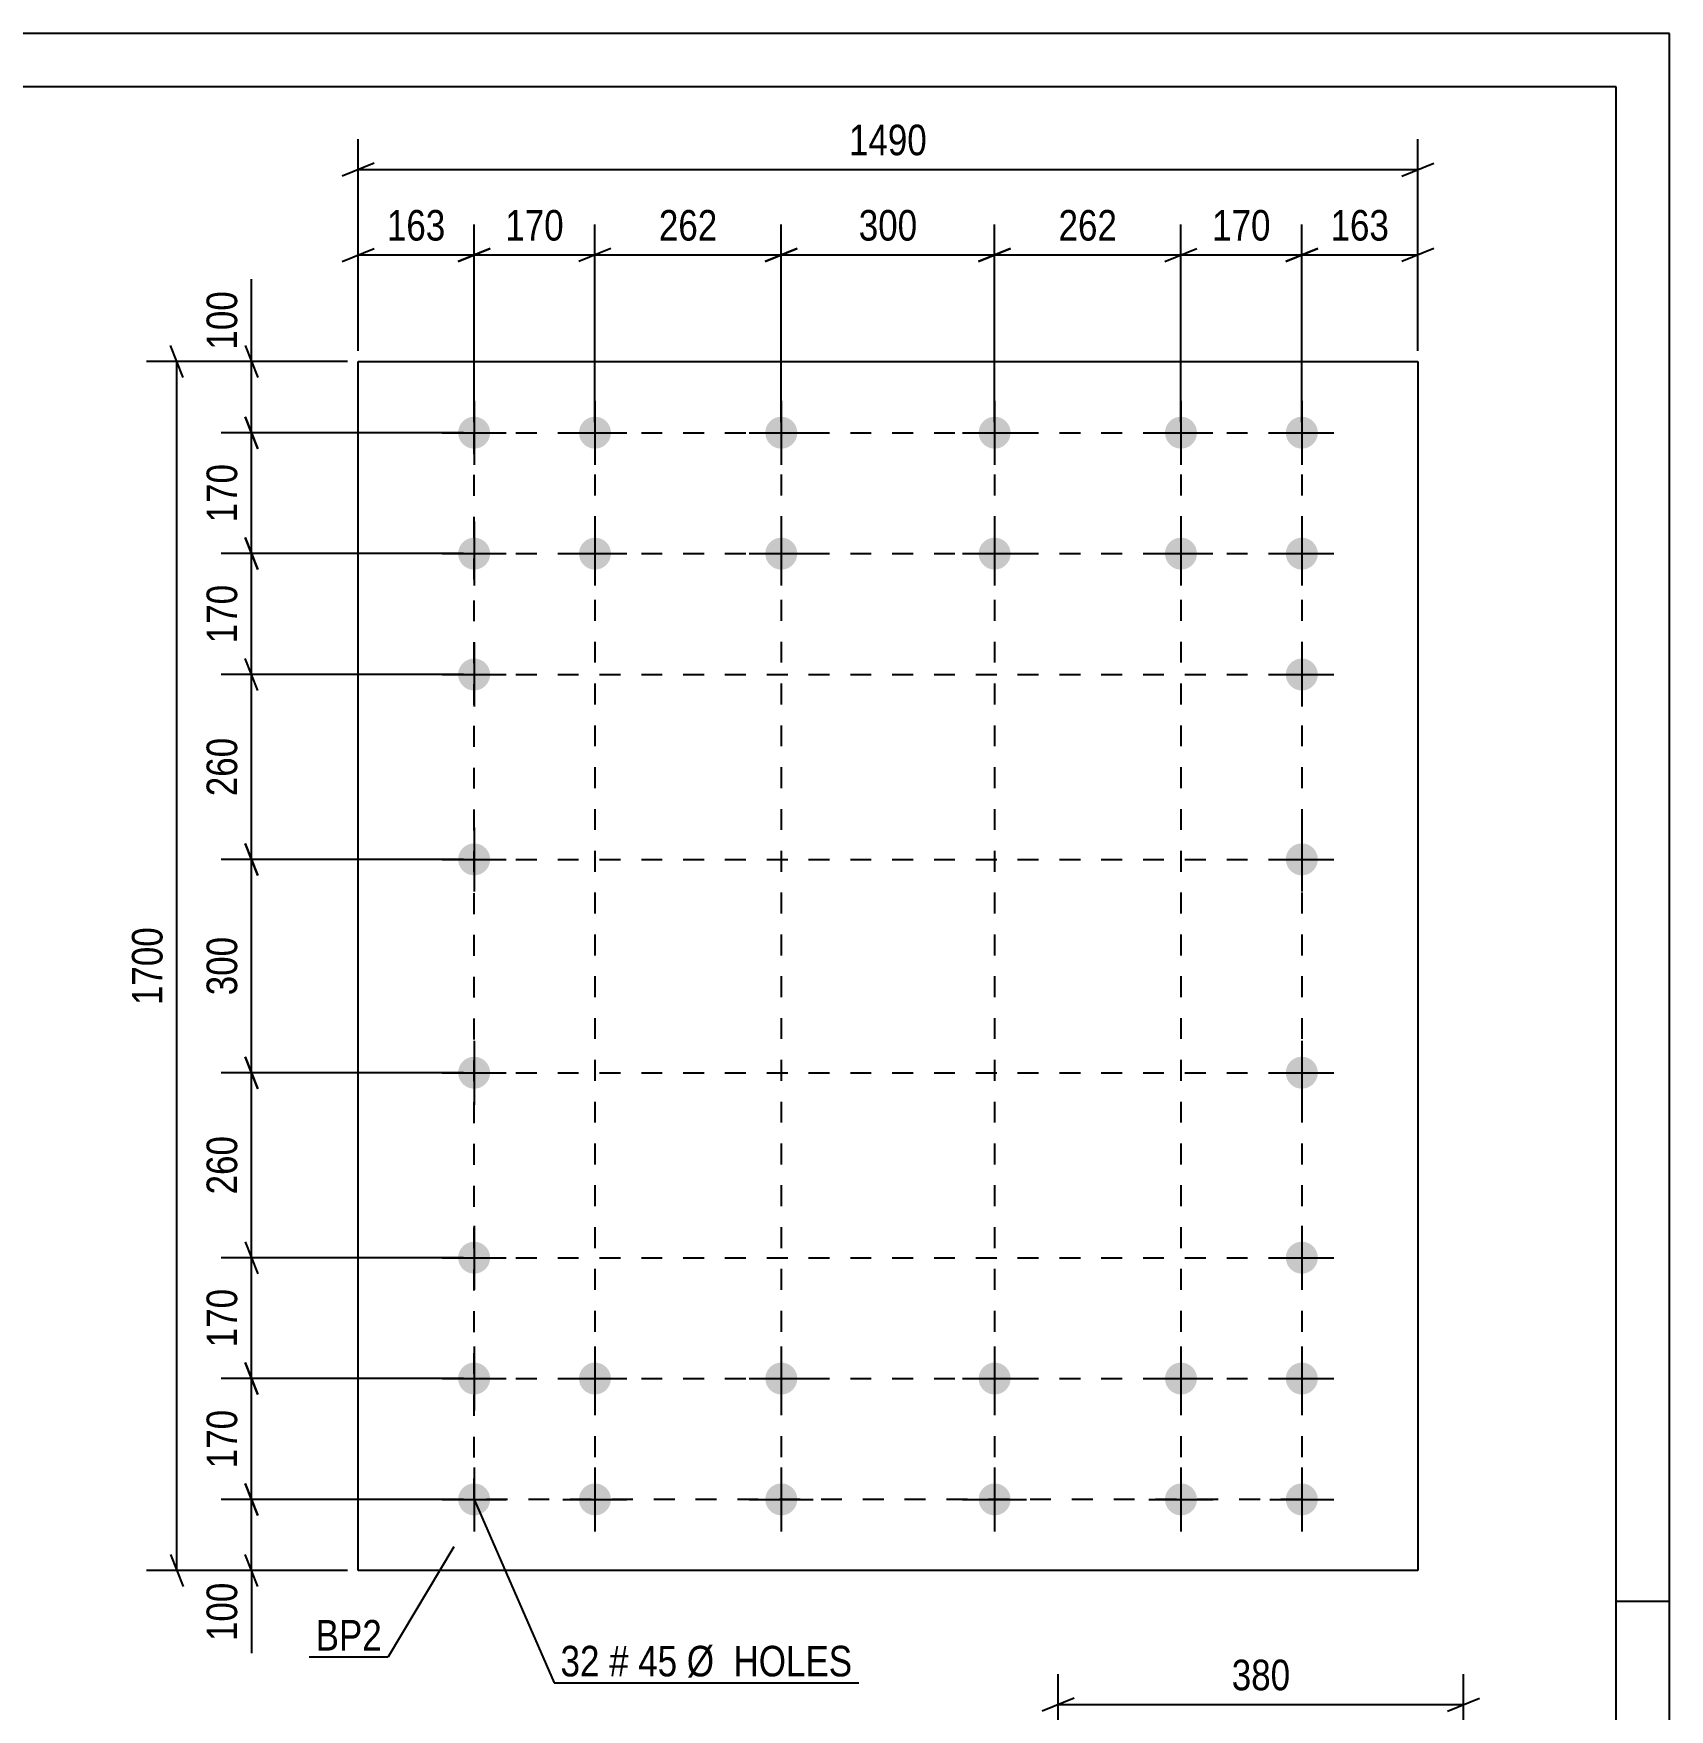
# Model space of a CAD drawing. Header units: millimetres. Extents: x 0 to 841, y 0 to 594.
# Drawn here: x 687.6 to 841, y 436.9 to 594 of the extents above; entities that cross this region are included whole.
import ezdxf

# ---------------------------------------------------------------- set-up
doc = ezdxf.new("R2010")
doc.units = ezdxf.units.MM
doc.linetypes.add('DXK_LINE_DOT2', pattern=[3.9198, 1.9599, -1.9599])
doc.styles.add('Arial Narrow', font='ARIALN.TTF', dxfattribs={"height": 0.2})

# ---------------------------------------------------------------- blocks, each defined once
blk = doc.blocks.new('Unknown-256180323-1134')
at = {"color": 5, "linetype": 'Continuous'}
for p, q in [((841, 594), (0, 594)), ((841, 0), (841, 594)), ((836, 589), (5, 589)), ((836, 5), (836, 589)), ((841, 447), (836, 447))]:
    blk.add_line(p, q, dxfattribs=at)
blk = doc.blocks.new('Part-256180323-11021 - 11020')
at = {"color": 2, "linetype": 'Continuous'}
for p, q in [((718.06, 449.91), (718.06, 563.24)), ((718.06, 563.24), (817.4, 563.24)), ((817.4, 563.24), (817.4, 449.91)), ((817.4, 449.91), (718.06, 449.91))]:
    blk.add_line(p, q, dxfattribs=at)
blk = doc.blocks.new('Bolt-256180323-11022 - 11020')
at = {"linetype": 'Continuous'}
for points in [[(728.93, 558.08, -1), (728.93, 555.08, -1)], [(740.26, 558.08, -1), (740.26, 555.08, -1)], [(757.73, 558.08, -1), (757.73, 555.08, -1)], [(777.73, 558.08, -1), (777.73, 555.08, -1)], [(795.2, 558.08, -1), (795.2, 555.08, -1)], [(806.53, 558.08, -1), (806.53, 555.08, -1)], [(728.93, 546.74, -1), (728.93, 543.74, -1)], [(740.26, 546.74, -1), (740.26, 543.74, -1)], [(757.73, 546.74, -1), (757.73, 543.74, -1)], [(777.73, 546.74, -1), (777.73, 543.74, -1)], [(795.2, 546.74, -1), (795.2, 543.74, -1)], [(806.53, 546.74, -1), (806.53, 543.74, -1)], [(728.93, 535.41, -1), (728.93, 532.41, -1)], [(806.53, 535.41, -1), (806.53, 532.41, -1)], [(728.93, 518.08, -1), (728.93, 515.08, -1)], [(806.53, 518.08, -1), (806.53, 515.08, -1)], [(728.93, 498.08, -1), (728.93, 495.08, -1)], [(806.53, 498.08, -1), (806.53, 495.08, -1)], [(728.93, 480.74, -1), (728.93, 477.74, -1)], [(806.53, 480.74, -1), (806.53, 477.74, -1)], [(728.93, 469.41, -1), (728.93, 466.41, -1)], [(740.26, 469.41, -1), (740.26, 466.41, -1)], [(757.73, 469.41, -1), (757.73, 466.41, -1)], [(777.73, 469.41, -1), (777.73, 466.41, -1)], [(795.2, 469.41, -1), (795.2, 466.41, -1)], [(806.53, 469.41, -1), (806.53, 466.41, -1)], [(728.93, 458.08, -1), (728.93, 455.08, -1)], [(740.26, 458.08, -1), (740.26, 455.08, -1)], [(757.73, 458.08, -1), (757.73, 455.08, -1)], [(777.73, 458.08, -1), (777.73, 455.08, -1)], [(795.2, 458.08, -1), (795.2, 455.08, -1)], [(806.53, 458.08, -1), (806.53, 455.08, -1)]]:
    blk.add_hatch(color=1, dxfattribs=at).paths.add_polyline_path(points)
at = {"color": 1, "linetype": 'Continuous'}
for p, q in [((728.93, 559.58), (728.93, 553.58)), ((740.26, 559.58), (740.26, 553.58)), ((757.73, 559.58), (757.73, 553.58)), ((777.73, 559.58), (777.73, 553.58)), ((795.2, 559.58), (795.2, 553.58)), ((806.53, 559.58), (806.53, 553.58)), ((725.93, 556.58), (731.93, 556.58)), ((737.26, 556.58), (743.26, 556.58)), ((754.73, 556.58), (760.73, 556.58)), ((774.73, 556.58), (780.73, 556.58)), ((792.2, 556.58), (798.2, 556.58)), ((803.53, 556.58), (809.53, 556.58)), ((728.93, 548.24), (728.93, 542.24)), ((740.26, 548.24), (740.26, 542.24)), ((757.73, 548.24), (757.73, 542.24)), ((777.73, 548.24), (777.73, 542.24)), ((795.2, 548.24), (795.2, 542.24)), ((806.53, 548.24), (806.53, 542.24)), ((725.93, 545.24), (731.93, 545.24)), ((737.26, 545.24), (743.26, 545.24)), ((754.73, 545.24), (760.73, 545.24)), ((774.73, 545.24), (780.73, 545.24)), ((792.2, 545.24), (798.2, 545.24)), ((803.53, 545.24), (809.53, 545.24)), ((728.93, 536.91), (728.93, 530.91)), ((806.53, 536.91), (806.53, 530.91)), ((725.93, 533.91), (731.93, 533.91)), ((803.53, 533.91), (809.53, 533.91)), ((728.93, 519.58), (728.93, 513.58)), ((806.53, 519.58), (806.53, 513.58)), ((725.93, 516.58), (731.93, 516.58)), ((803.53, 516.58), (809.53, 516.58)), ((728.93, 499.58), (728.93, 493.58)), ((806.53, 499.58), (806.53, 493.58)), ((725.93, 496.58), (731.93, 496.58)), ((803.53, 496.58), (809.53, 496.58)), ((728.93, 482.24), (728.93, 476.24)), ((806.53, 482.24), (806.53, 476.24)), ((725.93, 479.24), (731.93, 479.24)), ((803.53, 479.24), (809.53, 479.24)), ((728.93, 470.91), (728.93, 464.91)), ((740.26, 470.91), (740.26, 464.91)), ((757.73, 470.91), (757.73, 464.91)), ((777.73, 470.91), (777.73, 464.91)), ((795.2, 470.91), (795.2, 464.91)), ((806.53, 470.91), (806.53, 464.91)), ((725.93, 467.91), (731.93, 467.91)), ((737.26, 467.91), (743.26, 467.91)), ((754.73, 467.91), (760.73, 467.91)), ((774.73, 467.91), (780.73, 467.91)), ((792.2, 467.91), (798.2, 467.91)), ((803.53, 467.91), (809.53, 467.91)), ((728.93, 459.58), (728.93, 453.58)), ((740.26, 459.58), (740.26, 453.58)), ((757.73, 459.58), (757.73, 453.58)), ((777.73, 459.58), (777.73, 453.58)), ((795.2, 459.58), (795.2, 453.58)), ((806.53, 459.58), (806.53, 453.58)), ((725.93, 456.58), (731.93, 456.58)), ((737.26, 456.58), (743.26, 456.58)), ((754.73, 456.58), (760.73, 456.58)), ((774.73, 456.58), (780.73, 456.58)), ((792.2, 456.58), (798.2, 456.58)), ((803.53, 456.58), (809.53, 456.58))]:
    blk.add_line(p, q, dxfattribs=at)
blk = doc.blocks.new('Rectangle-256180323-13551 - 11020')
at = {"color": 1, "linetype": 'DXK_LINE_DOT2'}
blk.add_lwpolyline([(728.93, 556.58), (806.53, 556.58), (806.53, 456.58), (728.93, 456.58), (728.93, 556.58)], close=True, dxfattribs=at)
blk = doc.blocks.new('Line-256180323-13561 - 11020')
at = {"color": 1, "linetype": 'DXK_LINE_DOT2'}
blk.add_line((740.26, 556.58), (740.26, 456.58), dxfattribs=at)
blk = doc.blocks.new('Line-256180323-13568 - 11020')
at = {"color": 1, "linetype": 'DXK_LINE_DOT2'}
blk.add_line((795.2, 556.58), (795.2, 456.58), dxfattribs=at)
blk = doc.blocks.new('Line-256180323-13575 - 11020')
at = {"color": 1, "linetype": 'DXK_LINE_DOT2'}
blk.add_line((728.93, 545.24), (806.53, 545.24), dxfattribs=at)
blk = doc.blocks.new('Line-256180323-13582 - 11020')
at = {"color": 1, "linetype": 'DXK_LINE_DOT2'}
blk.add_line((728.93, 467.91), (806.53, 467.91), dxfattribs=at)
blk = doc.blocks.new('Line-256180323-13589 - 11020')
at = {"color": 1, "linetype": 'DXK_LINE_DOT2'}
blk.add_line((757.73, 556.58), (757.73, 456.58), dxfattribs=at)
blk = doc.blocks.new('Line-256180323-13596 - 11020')
at = {"color": 1, "linetype": 'DXK_LINE_DOT2'}
blk.add_line((777.73, 556.58), (777.73, 456.58), dxfattribs=at)
blk = doc.blocks.new('Line-256180323-13603 - 11020')
at = {"color": 1, "linetype": 'DXK_LINE_DOT2'}
blk.add_line((728.93, 533.91), (806.53, 533.91), dxfattribs=at)
blk = doc.blocks.new('Line-256180323-13610 - 11020')
at = {"color": 1, "linetype": 'DXK_LINE_DOT2'}
blk.add_line((728.93, 516.58), (806.53, 516.58), dxfattribs=at)
blk = doc.blocks.new('Line-256180323-13617 - 11020')
at = {"color": 1, "linetype": 'DXK_LINE_DOT2'}
blk.add_line((728.93, 496.58), (806.53, 496.58), dxfattribs=at)
blk = doc.blocks.new('Line-256180323-13624 - 11020')
at = {"color": 1, "linetype": 'DXK_LINE_DOT2'}
blk.add_line((728.93, 479.24), (806.53, 479.24), dxfattribs=at)
blk = doc.blocks.new('StraightDimension-256180323-11296 - 11020')
at = {"color": 7, "linetype": 'Continuous'}
for p, q in [((708.66, 532.41), (707.46, 535.41)), ((727.93, 533.91), (705.21, 533.91)), ((708.06, 516.58), (708.06, 533.91)), ((707.46, 518.08), (708.66, 515.08)), ((727.93, 516.58), (705.21, 516.58))]:
    blk.add_line(p, q, dxfattribs=at)
at = {"color": 0}
blk.add_wipeout([(707.31, 528.59), (703.11, 528.59), (703.11, 521.9), (707.31, 521.9)], dxfattribs=at)
at = {"color": 3, "style": 'Arial Narrow'}
blk.add_text('260', height=2.863, rotation=90.0002, dxfattribs=at).set_placement((706.71, 522.5))
blk = doc.blocks.new('StraightDimension-256180323-13519 - 11020')
at = {"color": 7, "linetype": 'Continuous'}
for p, q in [((740.26, 557.58), (740.26, 576.09)), ((757.73, 557.58), (757.73, 576.09)), ((741.76, 573.84), (738.76, 572.64)), ((756.23, 572.64), (759.23, 573.84)), ((740.26, 573.24), (757.73, 573.24))]:
    blk.add_line(p, q, dxfattribs=at)
at = {"color": 0}
blk.add_wipeout([(752.34, 573.99), (752.34, 578.19), (745.65, 578.19), (745.65, 573.99)], dxfattribs=at)
at = {"color": 3, "style": 'Arial Narrow'}
blk.add_text('262', height=2.863, dxfattribs=at).set_placement((746.25, 574.59))
blk = doc.blocks.new('StraightDimension-256180323-11297 - 11020')
at = {"color": 7, "linetype": 'Continuous'}
for p, q in [((708.66, 515.08), (707.46, 518.08)), ((727.93, 516.58), (705.21, 516.58)), ((708.06, 496.58), (708.06, 516.58)), ((707.46, 498.08), (708.66, 495.08)), ((727.93, 496.58), (705.21, 496.58))]:
    blk.add_line(p, q, dxfattribs=at)
at = {"color": 0}
blk.add_wipeout([(707.31, 509.92), (703.11, 509.92), (703.11, 503.24), (707.31, 503.24)], dxfattribs=at)
at = {"color": 3, "style": 'Arial Narrow'}
blk.add_text('300', height=2.863, rotation=90.0002, dxfattribs=at).set_placement((706.71, 503.84))
blk = doc.blocks.new('StraightDimension-256180323-13518 - 11020')
at = {"color": 7, "linetype": 'Continuous'}
for p, q in [((757.73, 557.58), (757.73, 576.09)), ((777.73, 557.58), (777.73, 576.09)), ((759.23, 573.84), (756.23, 572.64)), ((776.23, 572.64), (779.23, 573.84)), ((757.73, 573.24), (777.73, 573.24))]:
    blk.add_line(p, q, dxfattribs=at)
at = {"color": 0}
blk.add_wipeout([(771.07, 573.99), (771.07, 578.19), (764.39, 578.19), (764.39, 573.99)], dxfattribs=at)
at = {"color": 3, "style": 'Arial Narrow'}
blk.add_text('300', height=2.863, dxfattribs=at).set_placement((764.99, 574.59))
blk = doc.blocks.new('StraightDimension-256180323-11298 - 11020')
at = {"color": 7, "linetype": 'Continuous'}
for p, q in [((708.66, 495.08), (707.46, 498.08)), ((727.93, 496.58), (705.21, 496.58)), ((708.06, 479.24), (708.06, 496.58)), ((727.93, 479.24), (705.21, 479.24)), ((707.46, 480.74), (708.66, 477.74))]:
    blk.add_line(p, q, dxfattribs=at)
at = {"color": 0}
blk.add_wipeout([(707.31, 491.25), (703.11, 491.25), (703.11, 484.57), (707.31, 484.57)], dxfattribs=at)
at = {"color": 3, "style": 'Arial Narrow'}
blk.add_text('260', height=2.863, rotation=90.0002, dxfattribs=at).set_placement((706.71, 485.17))
blk = doc.blocks.new('StraightDimension-256180323-11293 - 11020')
at = {"color": 7, "linetype": 'Continuous'}
for p, q in [((707.46, 564.74), (708.66, 561.74)), ((717.06, 563.24), (705.21, 563.24)), ((708.06, 556.58), (708.06, 563.24)), ((708.66, 555.08), (707.46, 558.08)), ((727.93, 556.58), (705.21, 556.58))]:
    blk.add_line(p, q, dxfattribs=at)
at = {"color": 0}
blk.add_wipeout([(707.31, 570.45), (703.11, 570.45), (703.11, 563.77), (707.31, 563.77)], dxfattribs=at)
at = {"color": 7, "linetype": 'Continuous'}
blk.add_line((708.06, 563.24), (708.06, 570.98), dxfattribs=at)
blk.add_line((708.06, 563.24), (708.06, 570.98), dxfattribs=at)
at = {"color": 3, "style": 'Arial Narrow'}
blk.add_text('100', height=2.863, rotation=90.0002, dxfattribs=at).set_placement((706.71, 564.37))
blk = doc.blocks.new('StraightDimension-256180323-11294 - 11020')
at = {"color": 7, "linetype": 'Continuous'}
for p, q in [((707.46, 558.08), (708.66, 555.08)), ((727.93, 556.58), (705.21, 556.58)), ((708.06, 545.24), (708.06, 556.58)), ((727.93, 545.24), (705.21, 545.24)), ((708.66, 543.74), (707.46, 546.74))]:
    blk.add_line(p, q, dxfattribs=at)
at = {"color": 0}
blk.add_wipeout([(707.31, 554.25), (703.11, 554.25), (703.11, 547.57), (707.31, 547.57)], dxfattribs=at)
at = {"color": 3, "style": 'Arial Narrow'}
blk.add_text('170', height=2.863, rotation=90.0002, dxfattribs=at).set_placement((706.71, 548.17))
blk = doc.blocks.new('StraightDimension-256180323-11295 - 11020')
at = {"color": 7, "linetype": 'Continuous'}
for p, q in [((727.93, 545.24), (705.21, 545.24)), ((707.46, 546.74), (708.66, 543.74)), ((708.06, 533.91), (708.06, 545.24)), ((708.66, 532.41), (707.46, 535.41)), ((727.93, 533.91), (705.21, 533.91))]:
    blk.add_line(p, q, dxfattribs=at)
at = {"color": 0}
blk.add_wipeout([(707.31, 542.92), (703.11, 542.92), (703.11, 536.24), (707.31, 536.24)], dxfattribs=at)
at = {"color": 3, "style": 'Arial Narrow'}
blk.add_text('170', height=2.863, rotation=90.0002, dxfattribs=at).set_placement((706.71, 536.84))
blk = doc.blocks.new('StraightDimension-256180323-13515 - 11020')
at = {"color": 7, "linetype": 'Continuous'}
for p, q in [((806.53, 557.58), (806.53, 576.09)), ((817.4, 564.24), (817.4, 576.09)), ((805.03, 572.64), (808.03, 573.84)), ((818.9, 573.84), (815.9, 572.64)), ((806.53, 573.24), (817.4, 573.24))]:
    blk.add_line(p, q, dxfattribs=at)
at = {"color": 0}
blk.add_wipeout([(815.31, 573.99), (815.31, 578.19), (808.62, 578.19), (808.62, 573.99)], dxfattribs=at)
at = {"color": 3, "style": 'Arial Narrow'}
blk.add_text('163', height=2.863, dxfattribs=at).set_placement((809.22, 574.59))
blk = doc.blocks.new('StraightDimension-256180323-11363 - 11020')
at = {"color": 7, "linetype": 'Continuous'}
for p, q in [((718.06, 564.24), (718.06, 584.09)), ((817.4, 564.24), (817.4, 584.09)), ((719.56, 581.84), (716.56, 580.64)), ((815.9, 580.64), (818.9, 581.84)), ((718.06, 581.24), (817.4, 581.24))]:
    blk.add_line(p, q, dxfattribs=at)
at = {"color": 0}
blk.add_wipeout([(771.99, 581.99), (771.99, 586.19), (763.47, 586.19), (763.47, 581.99)], dxfattribs=at)
at = {"color": 3, "style": 'Arial Narrow'}
blk.add_text('1490', height=2.863, dxfattribs=at).set_placement((764.07, 582.59))
blk = doc.blocks.new('StraightDimension-256180323-11299 - 11020')
at = {"color": 7, "linetype": 'Continuous'}
for p, q in [((727.93, 479.24), (705.21, 479.24)), ((707.46, 480.74), (708.66, 477.74)), ((708.06, 467.91), (708.06, 479.24)), ((708.66, 466.41), (707.46, 469.41)), ((727.93, 467.91), (705.21, 467.91))]:
    blk.add_line(p, q, dxfattribs=at)
at = {"color": 0}
blk.add_wipeout([(707.31, 476.92), (703.11, 476.92), (703.11, 470.24), (707.31, 470.24)], dxfattribs=at)
at = {"color": 3, "style": 'Arial Narrow'}
blk.add_text('170', height=2.863, rotation=90.0002, dxfattribs=at).set_placement((706.71, 470.84))
blk = doc.blocks.new('StraightDimension-256180323-13516 - 11020')
at = {"color": 7, "linetype": 'Continuous'}
for p, q in [((795.2, 557.58), (795.2, 576.09)), ((806.53, 557.58), (806.53, 576.09)), ((793.7, 572.64), (796.7, 573.84)), ((808.03, 573.84), (805.03, 572.64)), ((795.2, 573.24), (806.53, 573.24))]:
    blk.add_line(p, q, dxfattribs=at)
at = {"color": 0}
blk.add_wipeout([(804.21, 573.99), (804.21, 578.19), (797.52, 578.19), (797.52, 573.99)], dxfattribs=at)
at = {"color": 3, "style": 'Arial Narrow'}
blk.add_text('170', height=2.863, dxfattribs=at).set_placement((798.12, 574.59))
blk = doc.blocks.new('StraightDimension-256180323-11300 - 11020')
at = {"color": 7, "linetype": 'Continuous'}
for p, q in [((707.46, 469.41), (708.66, 466.41)), ((727.93, 467.91), (705.21, 467.91)), ((708.06, 456.58), (708.06, 467.91)), ((708.66, 455.08), (707.46, 458.08)), ((727.93, 456.58), (705.21, 456.58))]:
    blk.add_line(p, q, dxfattribs=at)
at = {"color": 0}
blk.add_wipeout([(707.31, 465.59), (703.11, 465.59), (703.11, 458.9), (707.31, 458.9)], dxfattribs=at)
at = {"color": 3, "style": 'Arial Narrow'}
blk.add_text('170', height=2.863, rotation=90.0002, dxfattribs=at).set_placement((706.71, 459.5))
blk = doc.blocks.new('StraightDimension-256180323-11301 - 11020')
at = {"color": 7, "linetype": 'Continuous'}
for p, q in [((707.46, 458.08), (708.66, 455.08)), ((727.93, 456.58), (705.21, 456.58)), ((708.06, 449.91), (708.06, 456.58)), ((708.66, 448.41), (707.46, 451.41)), ((717.06, 449.91), (705.21, 449.91))]:
    blk.add_line(p, q, dxfattribs=at)
at = {"color": 0}
blk.add_wipeout([(707.31, 449.39), (703.11, 449.39), (703.11, 442.7), (707.31, 442.7)], dxfattribs=at)
at = {"color": 7, "linetype": 'Continuous'}
blk.add_line((708.06, 449.91), (708.06, 442.18), dxfattribs=at)
blk.add_line((708.06, 449.91), (708.06, 442.18), dxfattribs=at)
at = {"color": 3, "style": 'Arial Narrow'}
blk.add_text('100', height=2.863, rotation=90.0002, dxfattribs=at).set_placement((706.71, 443.3))
blk = doc.blocks.new('StraightDimension-256180323-11329 - 11020')
at = {"color": 7, "linetype": 'Continuous'}
for p, q in [((701.66, 561.74), (700.46, 564.74)), ((717.06, 563.24), (698.21, 563.24)), ((701.06, 449.91), (701.06, 563.24)), ((700.46, 451.41), (701.66, 448.41)), ((717.06, 449.91), (698.21, 449.91))]:
    blk.add_line(p, q, dxfattribs=at)
at = {"color": 0}
blk.add_wipeout([(700.31, 510.83), (696.11, 510.83), (696.11, 502.32), (700.31, 502.32)], dxfattribs=at)
at = {"color": 3, "style": 'Arial Narrow'}
blk.add_text('1700', height=2.863, rotation=90.0002, dxfattribs=at).set_placement((699.71, 502.92))
blk = doc.blocks.new('StraightDimension-256180323-13517 - 11020')
at = {"color": 7, "linetype": 'Continuous'}
for p, q in [((777.73, 557.58), (777.73, 576.09)), ((795.2, 557.58), (795.2, 576.09)), ((779.23, 573.84), (776.23, 572.64)), ((793.7, 572.64), (796.7, 573.84)), ((777.73, 573.24), (795.2, 573.24))]:
    blk.add_line(p, q, dxfattribs=at)
at = {"color": 0}
blk.add_wipeout([(789.81, 573.99), (789.81, 578.19), (783.12, 578.19), (783.12, 573.99)], dxfattribs=at)
at = {"color": 3, "style": 'Arial Narrow'}
blk.add_text('262', height=2.863, dxfattribs=at).set_placement((783.72, 574.59))
blk = doc.blocks.new('StraightDimension-256180323-13520 - 11020')
at = {"color": 7, "linetype": 'Continuous'}
for p, q in [((728.93, 557.58), (728.93, 576.09)), ((740.26, 557.58), (740.26, 576.09)), ((727.43, 572.64), (730.43, 573.84)), ((741.76, 573.84), (738.76, 572.64)), ((728.93, 573.24), (740.26, 573.24))]:
    blk.add_line(p, q, dxfattribs=at)
at = {"color": 0}
blk.add_wipeout([(737.94, 573.99), (737.94, 578.19), (731.25, 578.19), (731.25, 573.99)], dxfattribs=at)
at = {"color": 3, "style": 'Arial Narrow'}
blk.add_text('170', height=2.863, dxfattribs=at).set_placement((731.85, 574.59))
blk = doc.blocks.new('StraightDimension-256180323-13521 - 11020')
at = {"color": 7, "linetype": 'Continuous'}
for p, q in [((718.06, 564.24), (718.06, 576.09)), ((728.93, 557.58), (728.93, 576.09)), ((716.56, 572.64), (719.56, 573.84)), ((730.43, 573.84), (727.43, 572.64)), ((718.06, 573.24), (728.93, 573.24))]:
    blk.add_line(p, q, dxfattribs=at)
at = {"color": 0}
blk.add_wipeout([(726.84, 573.99), (726.84, 578.19), (720.15, 578.19), (720.15, 573.99)], dxfattribs=at)
at = {"color": 3, "style": 'Arial Narrow'}
blk.add_text('163', height=2.863, dxfattribs=at).set_placement((720.75, 574.59))
blk = doc.blocks.new('StraightDimension-256180323-11581 - 11136')
at = {"color": 7, "linetype": 'Continuous'}
for p, q in [((783.7, 424.27), (783.7, 440.19)), ((821.7, 424.27), (821.7, 440.19)), ((785.2, 437.94), (782.2, 436.74)), ((783.7, 437.34), (821.7, 437.34)), ((820.2, 436.74), (823.2, 437.94))]:
    blk.add_line(p, q, dxfattribs=at)
at = {"color": 0}
blk.add_wipeout([(806.04, 438.09), (806.04, 442.29), (799.36, 442.29), (799.36, 438.09)], dxfattribs=at)
at = {"color": 3, "style": 'Arial Narrow'}
blk.add_text('380', height=2.863, dxfattribs=at).set_placement((799.96, 438.69))
blk = doc.blocks.new('Mark-256180323-11801 - 11020')
at = {"color": 0}
for points in [[(740.69, 439.99), (740.69, 442.99), (737.03, 442.99), (737.03, 439.99)], [(743.41, 439.99), (743.41, 442.99), (741.59, 442.99), (741.59, 439.99)], [(747.97, 439.99), (747.97, 442.99), (744.31, 442.99), (744.31, 439.99)], [(764.4, 439.99), (764.4, 442.99), (748.87, 442.99), (748.87, 439.99)]]:
    blk.add_wipeout(points, dxfattribs=at)
for points in [[(740.69, 439.99), (740.69, 442.99), (737.03, 442.99), (737.03, 439.99)], [(743.41, 439.99), (743.41, 442.99), (741.59, 442.99), (741.59, 439.99)], [(747.97, 439.99), (747.97, 442.99), (744.31, 442.99), (744.31, 439.99)], [(764.4, 439.99), (764.4, 442.99), (748.87, 442.99), (748.87, 439.99)]]:
    blk.add_wipeout(points, dxfattribs=at)
at = {"color": 7, "linetype": 'Continuous'}
for p, q in [((728.93, 456.58), (736.43, 439.39)), ((736.43, 439.39), (765, 439.39))]:
    blk.add_line(p, q, dxfattribs=at)
at = {"color": 3, "style": 'Arial Narrow'}
for s, height, p in [('32', 2.863, (737.03, 439.99)), ('#', 2.86, (741.59, 439.99)), ('45', 2.863, (744.31, 439.99)), ('Ø  HOLES', 2.863, (748.87, 439.99))]:
    blk.add_text(s, height=height, dxfattribs=at).set_placement(p)
blk = doc.blocks.new('Mark-256180323-11798 - 11020')
at = {"color": 0}
blk.add_wipeout([(720.28, 442.41), (720.28, 445.41), (714.07, 445.41), (714.07, 442.41)], dxfattribs=at)
blk.add_wipeout([(720.28, 442.41), (720.28, 445.41), (714.07, 445.41), (714.07, 442.41)], dxfattribs=at)
at = {"color": 30, "linetype": 'Continuous'}
for p in [(727.02, 452.13), (713.47, 441.81)]:
    blk.add_line(p, (720.88, 441.81), dxfattribs=at)
at = {"color": 3, "style": 'Arial Narrow'}
blk.add_text('BP2', height=2.863, dxfattribs=at).set_placement((714.07, 442.41))

msp = doc.modelspace()

# ---------------------------------------------------------------- block references
for name in ['Unknown-256180323-1134', 'Part-256180323-11021 - 11020', 'Bolt-256180323-11022 - 11020', 'Rectangle-256180323-13551 - 11020', 'Line-256180323-13561 - 11020', 'Line-256180323-13589 - 11020', 'Line-256180323-13596 - 11020', 'Line-256180323-13568 - 11020', 'Line-256180323-13575 - 11020', 'Line-256180323-13603 - 11020', 'Line-256180323-13610 - 11020', 'Line-256180323-13617 - 11020', 'Line-256180323-13624 - 11020', 'Line-256180323-13582 - 11020']:
    msp.add_blockref(name, (0, 0))

# ---------------------------------------------------------------- next in the draw order: block references
for name in ['StraightDimension-256180323-13519 - 11020', 'StraightDimension-256180323-13515 - 11020', 'StraightDimension-256180323-11293 - 11020', 'StraightDimension-256180323-11296 - 11020', 'Mark-256180323-11801 - 11020', 'StraightDimension-256180323-11581 - 11136']:
    msp.add_blockref(name, (0, 0))

# ---------------------------------------------------------------- next in the draw order: block references
for name in ['StraightDimension-256180323-13518 - 11020', 'StraightDimension-256180323-11294 - 11020', 'StraightDimension-256180323-11297 - 11020']:
    msp.add_blockref(name, (0, 0))

# ---------------------------------------------------------------- next in the draw order: block references
for name in ['StraightDimension-256180323-11363 - 11020', 'StraightDimension-256180323-11295 - 11020', 'StraightDimension-256180323-11298 - 11020']:
    msp.add_blockref(name, (0, 0))

# ---------------------------------------------------------------- next in the draw order: block references
for name in ['StraightDimension-256180323-13520 - 11020', 'StraightDimension-256180323-13516 - 11020', 'StraightDimension-256180323-11299 - 11020']:
    msp.add_blockref(name, (0, 0))

# ---------------------------------------------------------------- next in the draw order: block references
for name in ['StraightDimension-256180323-13517 - 11020', 'StraightDimension-256180323-11300 - 11020']:
    msp.add_blockref(name, (0, 0))

# ---------------------------------------------------------------- next in the draw order: block references
msp.add_blockref('StraightDimension-256180323-11301 - 11020', (0, 0))

# ---------------------------------------------------------------- next in the draw order: block references
msp.add_blockref('StraightDimension-256180323-11329 - 11020', (0, 0))

# ---------------------------------------------------------------- next in the draw order: block references
for name in ['StraightDimension-256180323-13521 - 11020', 'Mark-256180323-11798 - 11020']:
    msp.add_blockref(name, (0, 0))

doc.saveas('drawing.dxf')
